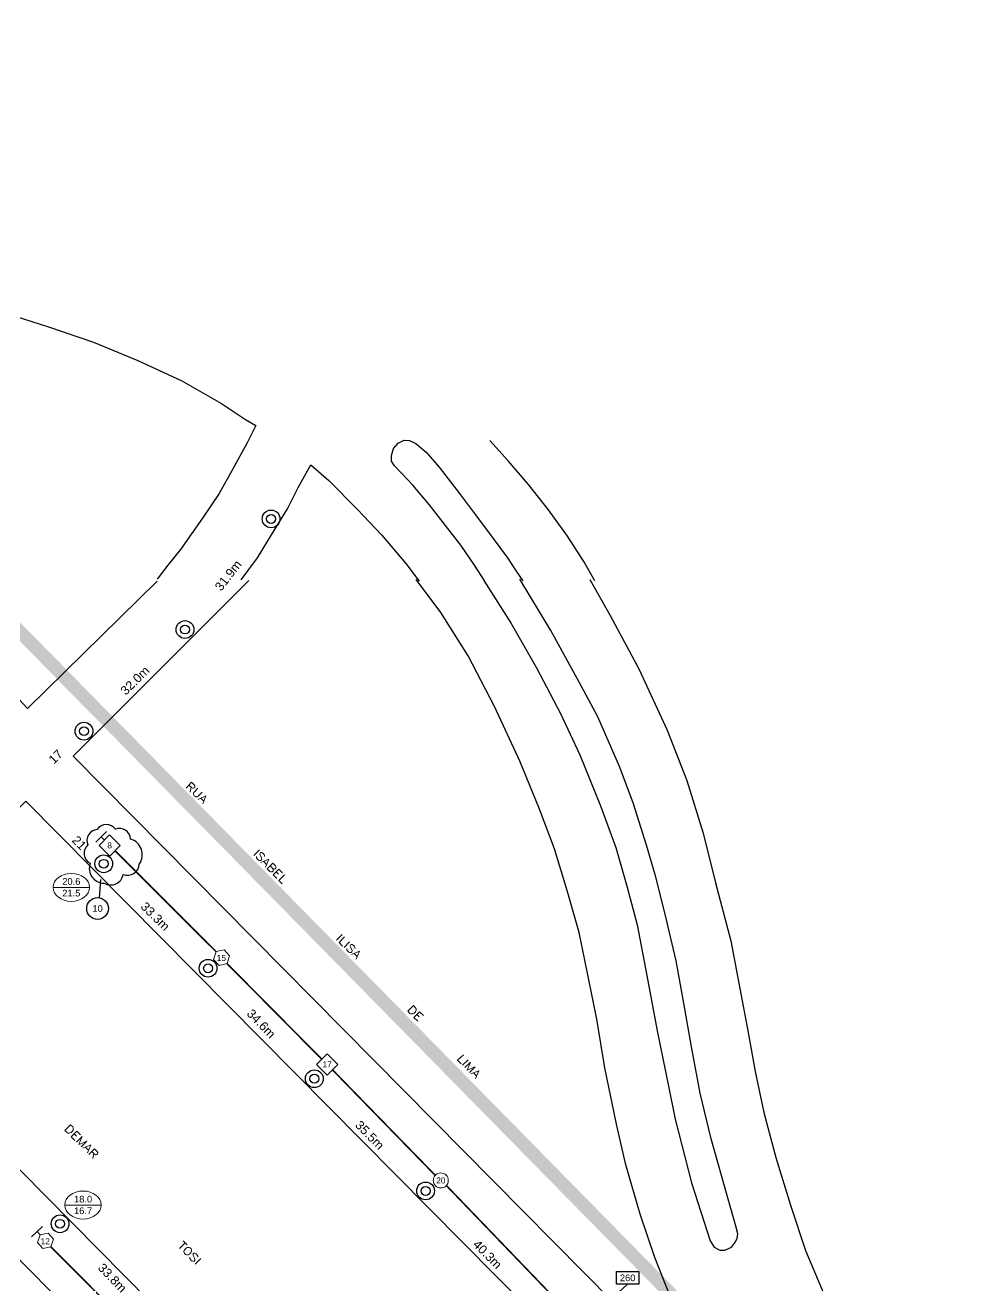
# Model space of a CAD drawing. Header units: inches. Extents: x 246034 to 247769, y 7726337 to 7727523.
# Drawn here: x 246920.7 to 247135.7, y 7727239.5 to 7727523.1 of the extents above; entities that cross this region are included whole.
import ezdxf
from ezdxf.enums import TextEntityAlignment as Align

# ---------------------------------------------------------------- set-up
doc = ezdxf.new("R2010")
doc.units = ezdxf.units.IN
doc.header["$LTSCALE"] = 6
doc.header["$MEASUREMENT"] = 0
doc.linetypes.add('DASHED', pattern=[0.75, 0.5, -0.25])
doc.linetypes.add('PHANTOMX2', pattern=[5, 2.5, -0.5, 0.5, -0.5, 0.5, -0.5])
for name, color, linetype in [('DISTANCIA', 7, 'Continuous'), ('LIMITE', 5, 'PHANTOMX2'), ('NET-CBTR', 3, 'DASHED'), ('NET_UPGRADE', 7, 'Continuous'), ('POSTES', 1, 'Continuous'), ('QUADRAS', 7, 'Continuous'), ('RUAS', 7, 'Continuous')]:
    doc.layers.add(name, color=color, linetype=linetype)
doc.layers.add('NET-TAP', color=1, linetype='Continuous', lineweight=20)
doc.layers.add('NET-TERM', color=1, linetype='Continuous', lineweight=20)
doc.styles.add('B', font='SIMPLEX', dxfattribs={"width": 1.2, "height": 1.8})
doc.styles.add('Folhas_CAD', font='arial.ttf')
doc.styles.get("Standard").update_dxf_attribs({"font": 'arial.ttf'})
doc.dimstyles.get("Standard").update_dxf_attribs({"dimtxt": 0.18, "dimasz": 0.18, "dimexe": 0.18, "dimexo": 0.0625, "dimgap": 0.09, "dimtad": 0, "dimtih": 1, "dimtoh": 1, "dimdec": 4, "dimzin": 0, "dimdsep": 46, "dimtxsty": 'Standard', "dimcen": 0.09, "dimadec": 0, "dimazin": 0, "dimtfac": 1, "dimtdec": 4, "dimtofl": 0, "dimtmove": 0, "dimatfit": 3, "dimfxl": 1, "dimtolj": 1, "dimtzin": 0, "dimarcsym": 0})

# ---------------------------------------------------------------- blocks, each defined once
blk = doc.blocks.new('POSTECS')
at = {"layer": 'POSTES', "linetype": 'ByBlock'}
for radius in [2, 1]:
    blk.add_circle((0, 0), radius, dxfattribs=at)
blk = doc.blocks.new('POSTE')
at = {"layer": 'POSTES', "linetype": 'ByBlock'}
for radius in [2, 1]:
    blk.add_circle((0, 0), radius, dxfattribs=at)
blk = doc.blocks.new('TERMINAL')
blk.add_line((-1, 0), (0, 0))
blk.add_lwpolyline([(-1, -1.6875), (-1, 1.6875)])
blk = doc.blocks.new('TAP4')
blk.add_lwpolyline([(3.38, -1.69), (0, -1.69), (0, 1.69), (3.38, 1.69)], close=True)
at = {"color": 0}
blk.add_attdef('DBVAL', text='', height=1.35, dxfattribs=at).set_placement((1.69, 0), align=Align.MIDDLE)
blk = doc.blocks.new('TAP2')
at = {"color": 0}
blk.add_circle((1.69, 0), 1.69, dxfattribs=at)
blk.add_attdef('DBVAL', text='', height=1.35, dxfattribs=at).set_placement((1.69, 0), align=Align.MIDDLE)
blk = doc.blocks.new('TAP8')
blk.add_lwpolyline([(0.92, 1.59), (0, 0), (0.92, -1.59), (2.76, -1.59), (3.68, 0), (2.76, 1.59)], close=True)
blk.add_attdef('DBVAL', text='', height=1.35).set_placement((1.77, -0.06), align=Align.MIDDLE)
blk = doc.blocks.new('HI-LOW')
blk.add_lwpolyline([(-4.1, 0), (4.1, 0)])
blk.add_ellipse((0, 0), major_axis=(4.1, 0), ratio=0.768293)
for tag, p in [('END-HI', (0, 1.33)), ('END-LO', (0, -1.29))]:
    blk.add_attdef(tag, text='', height=1.5).set_placement(p, align=Align.MIDDLE_CENTER)
blk = doc.blocks.new('CX_CodUpgrade')
blk.add_circle((-0.13, 0.04), 2.45)
at = {"color": 1, "flags": 1}
for tag, p in [('RETIRAR1', (4.74, 11.47)), ('NOVO1', (28.33, 11.47)), ('RETIRAR2', (4.74, 7.94)), ('NOVO2', (28.33, 7.94)), ('RETIRAR3', (4.74, 4.42)), ('NOVO3', (28.33, 4.42)), ('RETIRAR4', (4.74, 0.89)), ('NOVO4', (28.33, 0.9)), ('RETIRAR5', (4.74, -2.63)), ('NOVO5', (28.33, -2.63)), ('RETIRAR6', (4.74, -6.15)), ('NOVO6', (28.33, -6.15)), ('RETIRAR7', (4.74, -9.68)), ('NOVO7', (28.33, -9.68)), ('RETIRAR8', (4.74, -13.2)), ('NOVO8', (28.33, -13.2)), ('RETIRAR9', (4.74, -16.73)), ('NOVO9', (28.33, -16.73))]:
    blk.add_attdef(tag, p, '', height=1.5, dxfattribs=at)
at = {"color": 7, "flags": 1}
for tag, p in [('ANTIGO1', (17.16, 11.46)), ('ANTIGO2', (17.16, 7.94)), ('ANTIGO3', (17.16, 4.41)), ('ANTIGO4', (17.16, 0.89)), ('ANTIGO5', (17.16, -2.63)), ('ANTIGO6', (17.16, -6.16)), ('ANTIGO7', (17.16, -9.68)), ('ANTIGO8', (17.16, -13.21)), ('ANTIGO9', (17.16, -16.73))]:
    blk.add_attdef(tag, p, '', height=1.5, dxfattribs=at)
at = {"color": 1}
blk.add_attdef('CODIGO', text='', height=1.5, dxfattribs=at).set_placement((-0.13, 0.04), align=Align.MIDDLE_CENTER)
blk = doc.blocks.new('CX_CodUpgradeCabo')
blk.add_lwpolyline([(-2.63, 1.45), (2.37, 1.45), (2.37, -1.4), (-2.63, -1.4)], close=True)
at = {"color": 1}
blk.add_attdef('CODIGO', text='', height=1.5, dxfattribs=at).set_placement((-0.13, 0.04), align=Align.MIDDLE_CENTER)
at = {"color": 1, "style": 'Folhas_CAD', "flags": 1}
for tag, p in [('SERVICO', (5.97, 0.89)), ('TIPO', (17.92, 0.89)), ('COMP', (25.22, 0.89))]:
    blk.add_attdef(tag, p, '', height=1.5, dxfattribs=at)

msp = doc.modelspace()

# ---------------------------------------------------------------- linework, layer by layer
at = {"layer": 'LIMITE', "linetype": 'Continuous', "const_width": 3}
msp.add_lwpolyline([(247361.51, 7726563.79), (247112.71, 7726442.48), (247147.92, 7726399.42), (247053.32, 7726359.97), (247014.86, 7726409.04), (246947.68, 7726374.32), (246685.76, 7726554.08), (246504.44, 7726695.05), (246513.62, 7726706.42), (246174.51, 7726959.26), (246306.47, 7727097.36), (246264.31, 7727145.51), (246277.78, 7727165.15), (246472.38, 7727189.68), (246553, 7727281.82), (246508.14, 7727323.79), (246532.23, 7727521.49), (246803.54, 7727504.62), (247403.19, 7726894.55)], dxfattribs=at)
at = {"layer": 'NET-CBTR', "const_width": 0.35}
for points in [[(246940.92, 7727337.35), (246963.66, 7727314.64)], [(246966.14, 7727311.93), (246987.44, 7727290.44)], [(246989.84, 7727288.06), (247012.98, 7727264.3)], [(247015.47, 7727262.02), (247040.33, 7727236.17)], [(246947.24, 7727227.43), (246926.51, 7727248.18)]]:
    msp.add_lwpolyline(points, dxfattribs=at)
at = {"layer": 'NET_UPGRADE'}
msp.add_lwpolyline([(246938.45, 7727330.02, 0.520567), (246938.45, 7727330.02, 0.520567), (246942.77, 7727332.01, 0.520567), (246946.39, 7727334.34, 0.520567), (246944.41, 7727339.95, 0.520567), (246941.04, 7727342.19, 0.520567), (246936.9, 7727342.1, 0.520567), (246934.83, 7727338.65, 0.520567), (246935.35, 7727334.51, 0.520567), (246938.45, 7727330.02)], format="xyb", close=True, dxfattribs=at)
at = {"layer": 'QUADRAS'}
for points in [[(246823.89, 7727474.39), (246864.66, 7727469.08), (246873.87, 7727467.91), (246882.41, 7727466.37), (246893.75, 7727463.83), (246902.18, 7727462.14), (246914.61, 7727458.8), (246925.97, 7727455.24), (246936.08, 7727451.78), (246946.08, 7727447.62), (246955.93, 7727443.05), (246964.89, 7727437.96), (246970.27, 7727434.34), (246972.6, 7727433.03), (246970.68, 7727429.14), (246967.32, 7727422.94), (246964.34, 7727417.73), (246960.59, 7727412.17), (246955.65, 7727405.14), (246952.81, 7727401.58), (246950.39, 7727398.43)], [(246824.04, 7727474.28), (246921.21, 7727369.31), (246950.41, 7727397.95)], [(247024.17, 7727398), (247021.84, 7727401.56), (247018.7, 7727406.05), (247015.28, 7727410.54), (247011.61, 7727415.23), (247007.95, 7727419.56), (247005.36, 7727422.27), (247003.8, 7727423.94), (247003.11, 7727424.98), (247003.13, 7727426.25), (247003.55, 7727427.87), (247004.6, 7727429.06), (247005.99, 7727429.69), (247007.22, 7727429.64), (247008.59, 7727428.94), (247010.93, 7727427.01), (247013.83, 7727423.61), (247018.4, 7727417.71), (247022.07, 7727412.88), (247025.8, 7727407.92), (247029.2, 7727403.2), (247031.16, 7727400.21), (247032.68, 7727398.03)], [(247048.9, 7727398.09), (247046.41, 7727402.43), (247042.77, 7727408.09), (247038.47, 7727414.07), (247033.93, 7727419.76), (247029.35, 7727425.08), (247025.23, 7727429.66), (247025.23, 7727429.66)], [(246969.3, 7727398.27), (246972.96, 7727403.2), (246976.16, 7727408.39), (246979.73, 7727414.29), (246982.12, 7727419.04), (246984.99, 7727424.18), (246989.02, 7727420.6), (246995.48, 7727414.14), (247000.85, 7727408.41), (247006.36, 7727401.96), (247009.37, 7727397.99)], [(247059.87, 7727228.85), (246931.53, 7727358.62), (246971.04, 7727398.15)], [(247059.87, 7727228.85), (247066.37, 7727235.94), (247064.95, 7727239.39), (247062.36, 7727245.78), (247059.05, 7727255.6), (247055.86, 7727266.65), (247053.78, 7727275.84), (247051.1, 7727288.48), (247049.3, 7727299.45), (247047.39, 7727309.04), (247045.33, 7727318.91), (247042.8, 7727327.9), (247039.84, 7727337.79), (247036.45, 7727346.66), (247032.09, 7727357.33), (247026.33, 7727369.79), (247020.35, 7727381.21), (247014.24, 7727390.92), (247008.72, 7727398.34)], [(247023.94, 7727398.12), (247030.08, 7727388.47), (247035.79, 7727378.47), (247041.13, 7727368.19), (247045.51, 7727358.94), (247050.17, 7727347.47), (247053.61, 7727338.03), (247056.14, 7727329.16), (247058.38, 7727320.67), (247060.58, 7727309.28), (247062.94, 7727296.83), (247065.46, 7727284.39), (247066.98, 7727276.95), (247070.6, 7727262.58), (247074.81, 7727249.53), (247075.75, 7727248.17), (247076.98, 7727247.47), (247078.11, 7727247.47), (247079.63, 7727248.11), (247080.51, 7727249.31), (247080.94, 7727250.14), (247081.04, 7727251.14), (247080.55, 7727253.14), (247079.06, 7727258.45), (247075.08, 7727272.55), (247072.57, 7727282.82), (247070.61, 7727293.21), (247068.91, 7727303.07), (247067.15, 7727312.56), (247064.74, 7727323.1), (247062.51, 7727331.69), (247060.54, 7727338.58), (247057.53, 7727348.1), (247054.4, 7727356.29), (247049.59, 7727367.47), (247045.35, 7727375.24), (247038.99, 7727386.87), (247032, 7727398.42)], [(247047.75, 7727398.33), (247052.31, 7727390.26), (247058.82, 7727378.25), (247065.18, 7727364.49), (247069.56, 7727353.15), (247073.24, 7727341.3), (247076.07, 7727330.08), (247079.5, 7727317.08), (247081.51, 7727306.34), (247083.39, 7727296.42), (247084.97, 7727287.66), (247086.88, 7727278.47), (247089.64, 7727268.33), (247092.92, 7727257.56), (247096.26, 7727247.39), (247099.94, 7727238.72), (247102.89, 7727232.43), (247104.91, 7727228.67)], [(247007.11, 7727176.8), (246878.87, 7727306.67), (246920.89, 7727348.49), (247049.41, 7727218.67), (247007.11, 7727176.8)], [(246954.16, 7727124.57), (246825.64, 7727253.64), (246868.86, 7727296.69), (246996.63, 7727166.87), (246954.16, 7727124.57)]]:
    msp.add_lwpolyline(points, dxfattribs=at)

# ---------------------------------------------------------------- block references
at = {"layer": 'NET-TAP'}
ref = msp.add_blockref('TAP4', (246938.54, 7727337.34), dxfattribs=dict(at, rotation=45.23636511619943))
ref.add_attrib('DBVAL', '8', dxfattribs={"layer": '0', "color": 0, "height": 1.35}).set_placement((246939.72, 7727338.54), align=Align.MIDDLE)
ref = msp.add_blockref('TAP8', (246963.11, 7727312.89), dxfattribs=dict(at, rotation=12.37595687925689))
ref.add_attrib('DBVAL', '15', dxfattribs={"layer": '0', "height": 1.35}).set_placement((246964.85, 7727313.21), align=Align.MIDDLE)
ref = msp.add_blockref('TAP4', (246987.45, 7727288.05), dxfattribs=dict(at, rotation=45.23636511619943))
ref.add_attrib('DBVAL', '17', dxfattribs={"layer": '0', "color": 0, "height": 1.35}).set_placement((246988.64, 7727289.25), align=Align.MIDDLE)
msp.add_blockref('TAP2', (247012.54, 7727263.15), dxfattribs=at).add_auto_attribs({'DBVAL': '20'})
ref = msp.add_blockref('TAP8', (246923.49, 7727249.18), dxfattribs=dict(at, rotation=11.7374089719277))
ref.add_attrib('DBVAL', '12', dxfattribs={"layer": '0', "height": 1.35}).set_placement((246925.24, 7727249.48), align=Align.MIDDLE)
at = {"layer": 'NET-TERM'}
for p, rotation in [((246938.53, 7727339.73), 314.7317098498442), ((246924.07, 7727250.93), 314.0608324514653)]:
    msp.add_blockref('TERMINAL', p, dxfattribs=dict(at, rotation=rotation))
for p, values in [((246931.1, 7727329.09), {'END-HI': '20.6', 'END-LO': '21.5'}), ((246933.74, 7727257.62), {'END-HI': '18.0', 'END-LO': '16.7'})]:
    msp.add_blockref('HI-LOW', p, dxfattribs=at).add_auto_attribs(values)
at = {"layer": 'NET_UPGRADE'}
for name, p, values in [('CX_CodUpgrade', (246937.13, 7727324.3), {'CODIGO': '10'}), ('CX_CodUpgradeCabo', (247056.4, 7727241.2), {'CODIGO': '260'})]:
    msp.add_blockref(name, p, dxfattribs=at).add_auto_attribs(values)
at = {"layer": 'POSTES'}
for name, p in [('POSTE', (246976.04, 7727411.99)), ('POSTE', (246956.67, 7727387.1)), ('POSTE', (246938.39, 7727334.4)), ('POSTE', (246961.87, 7727310.89)), ('POSTECS', (246985.78, 7727286.04)), ('POSTE', (247010.81, 7727260.8)), ('POSTE', (246928.56, 7727253.4))]:
    msp.add_blockref(name, p, dxfattribs=at)
at = {"layer": 'POSTES', "rotation": 225}
msp.add_blockref('POSTE', (246933.94, 7727364.24), dxfattribs=at)

# ---------------------------------------------------------------- texts
at = {"layer": 'DISTANCIA'}
for s, rotation, p in [('31.9m', 52.0057, (246966.39, 7727399.26)), ('32.0m', 44.7049, (246945.41, 7727375.64)), ('17', 44.7487, (246927.56, 7727358.48)), ('21', 314.2516, (246932.89, 7727339.13)), ('33.3m', 315.3155, (246949.99, 7727322.58)), ('34.6m', 314.0054, (246973.84, 7727298.44)), ('35.5m', 314.7347, (246998.24, 7727273.37)), ('40.3m', 314.5195, (247024.74, 7727246.52)), ('33.8m', 314.0175, (246940.34, 7727241.24))]:
    msp.add_text(s, height=2, rotation=rotation, dxfattribs=at).set_placement(p, align=Align.MIDDLE)
at = {"layer": 'RUAS', "style": 'B', "width": 1.2}
for s, rotation, p in [('RUA', 317, (246956.65, 7727351.67)), ('ISABEL', 315, (246971.87, 7727336.56)), ('ILISA', 316, (246990.53, 7727317.44)), ('DE', 315, (247006.54, 7727301.47)), ('LIMA', 314, (247017.76, 7727290.46)), ('DEMAR', 315, (246929.41, 7727274.64)), ('TOSI', 315, (246954.89, 7727248.37))]:
    msp.add_text(s, height=1.8, rotation=rotation, dxfattribs=at).set_placement(p)

# ---------------------------------------------------------------- leaders
at = {"layer": 'NET_UPGRADE'}
for points in [[(246937.68, 7727330.89), (246937.33, 7727326.75)], [(247052.17, 7727236.09), (247056.27, 7727239.8)]]:
    msp.add_leader(points, dimstyle='Standard', dxfattribs=at)

doc.saveas('drawing.dxf')
